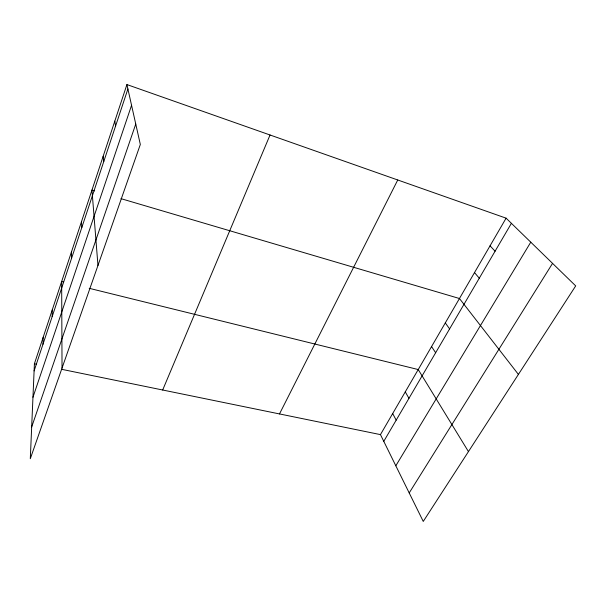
<?xml version="1.0" encoding="UTF-8"?>
<svg xmlns="http://www.w3.org/2000/svg" width="606" height="606" viewBox="0 0 606 606"><rect width="100%" height="100%" fill="white"/><g stroke="black" fill="none" stroke-linecap="round" stroke-linejoin="round"><path stroke-width="0.91" d="M52.169 316.612L52.267 309.863M42.981 344.238L43.185 337.254M126.919 84.567L34.413 363.729L30.3 458.719L140.327 144.463L126.919 84.567L506.101 218.168L575.7 285.896L423.253 521.433L380.454 434.616L61.653 369.312M34.103 370.925L127.904 88.976M32.959 397.256L131.563 105.3M31.671 426.98L135.759 124.048M162.681 390.006L270.041 134.994M279.502 413.936L397.741 179.99M380.454 434.616L506.101 218.168M383.772 441.35L511.403 223.326M395.816 465.787L530.773 242.18M409.202 492.936L552.551 263.368M34.413 363.729L36.231 364.1M63.501 281.957L61.66 281.502L62.032 368.092M89.203 288.305L418.223 369.554L468.453 451.599M94.672 190.89L91.953 190.087L97.967 265.458M120.965 198.647L459.462 298.516L518.41 374.41M490.049 245.824L495.079 251.217M474.513 272.586L479.278 278.207M445.304 322.907L449.599 328.906M431.563 346.571L435.646 352.745M405.27 391.862L408.952 398.339M392.688 413.542L396.18 420.155M114.799 121.139L115.594 125.987M103.156 156.287L103.77 161.537M81.484 221.675L81.787 227.606M71.394 252.126L71.553 258.353"/></g></svg>
